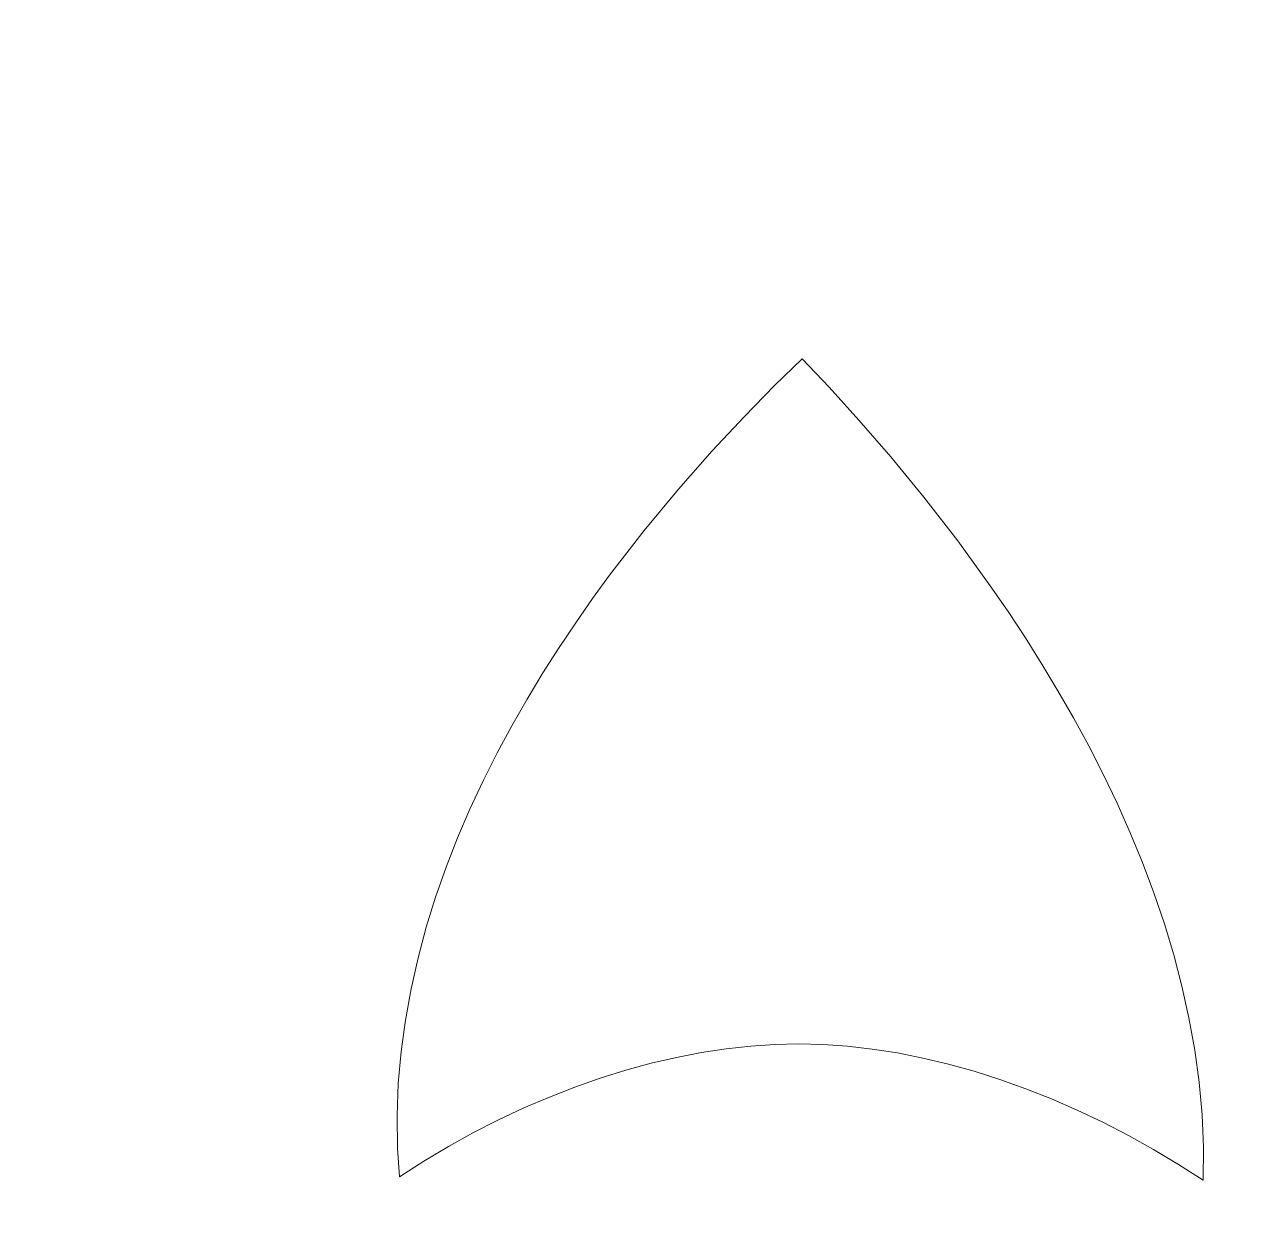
# Model space of a CAD drawing. Header units: millimetres. Extents: x -207 to 189, y -279 to 292.
# Drawn here: x 45.43 to 62.89, y 232.87 to 250.23 of the extents above; entities that cross this region are included whole.
import ezdxf

# ---------------------------------------------------------------- set-up
doc = ezdxf.new("R2010")
doc.units = ezdxf.units.MM
doc.header["$MEASUREMENT"] = 0
doc.layers.add('layer 1', color=7, linetype='Continuous')

msp = doc.modelspace()

# ---------------------------------------------------------------- linework, layer by layer
at = {"layer": 'layer 1', "lineweight": 9}
msp.add_open_spline([(32.6717, 135.4181), (32.6717, 135.4181), (44.6759, 135.4181), (44.6759, 135.4181), (44.6759, 135.4181), (44.6759, 135.4181), (44.6759, 129.4159), (44.6759, 129.4159), (44.6759, 129.4159), (44.6759, 129.4159), (32.6717, 129.4159), (32.6717, 129.4159), (32.6717, 129.4159), (32.6717, 129.4159), (32.6717, 120.4128), (32.6717, 120.4128), (32.6717, 120.4128), (32.6717, 120.4128), (80.6887, 120.4128), (80.6887, 120.4128), (80.6887, 120.4128), (80.6887, 120.4128), (80.6887, 129.4159), (80.6887, 129.4159), (80.6887, 129.4159), (80.6887, 129.4159), (68.6845, 129.4159), (68.6845, 129.4159), (68.6845, 129.4159), (68.6845, 129.4159), (68.6845, 135.4181), (68.6845, 135.4181), (68.6845, 135.4181), (68.6845, 135.4181), (80.6887, 135.4181), (80.6887, 135.4181), (80.6887, 135.4181), (72.6858, 150.417), (72.6913, 168.4335), (80.6887, 183.4353), (80.6887, 183.4353), (80.6887, 183.4353), (68.6845, 183.4353), (68.6845, 183.4353), (68.6845, 183.4353), (68.6845, 183.4353), (68.6845, 189.4373), (68.6845, 189.4373), (68.6845, 189.4373), (68.6845, 189.4373), (80.6887, 189.4373), (80.6887, 189.4373), (80.6887, 189.4373), (72.6858, 208.6383), (72.69, 230.2561), (80.6887, 249.4586), (80.6887, 249.4586), (80.6887, 249.4586), (68.6845, 249.4586), (68.6845, 249.4586), (68.6845, 249.4586), (68.6845, 249.4586), (68.6845, 255.4608), (68.6845, 255.4608), (68.6845, 255.4608), (68.6845, 255.4608), (80.6887, 255.4608), (80.6887, 255.4608), (80.6887, 255.4608), (80.6887, 255.4608), (80.6887, 264.464), (80.6887, 264.464), (80.6887, 264.464), (80.6887, 264.464), (32.6717, 264.464), (32.6717, 264.464), (32.6717, 264.464), (32.6717, 264.464), (32.6717, 255.4608), (32.6717, 255.4608), (32.6717, 255.4608), (32.6717, 255.4608), (44.6759, 255.4608), (44.6759, 255.4608), (44.6759, 255.4608), (44.6759, 255.4608), (44.6759, 249.4586), (44.6759, 249.4586), (44.6759, 249.4586), (44.6759, 249.4586), (32.6717, 249.4586), (32.6717, 249.4586), (32.6717, 249.4586), (40.6745, 230.2578), (40.6703, 208.64), (32.6717, 189.4373), (32.6717, 189.4373), (32.6717, 189.4373), (44.6759, 189.4373), (44.6759, 189.4373), (44.6759, 189.4373), (44.6759, 189.4373), (44.6759, 183.4353), (44.6759, 183.4353), (44.6759, 183.4353), (44.6759, 183.4353), (32.6717, 183.4353), (32.6717, 183.4353), (32.6717, 183.4353), (40.6745, 168.4364), (40.6691, 150.4199), (32.6717, 135.4181)], degree=3, knots=[0, 0, 0, 0, 0.0344828, 0.0344828, 0.0344828, 0.0344828, 0.0689655, 0.0689655, 0.0689655, 0.0689655, 0.1034483, 0.1034483, 0.1034483, 0.1034483, 0.137931, 0.137931, 0.137931, 0.137931, 0.1724138, 0.1724138, 0.1724138, 0.1724138, 0.2068966, 0.2068966, 0.2068966, 0.2068966, 0.2413793, 0.2413793, 0.2413793, 0.2413793, 0.2758621, 0.2758621, 0.2758621, 0.2758621, 0.3103448, 0.3103448, 0.3103448, 0.3103448, 0.3448276, 0.3448276, 0.3448276, 0.3448276, 0.3793103, 0.3793103, 0.3793103, 0.3793103, 0.4137931, 0.4137931, 0.4137931, 0.4137931, 0.4482759, 0.4482759, 0.4482759, 0.4482759, 0.4827586, 0.4827586, 0.4827586, 0.4827586, 0.5172414, 0.5172414, 0.5172414, 0.5172414, 0.5517241, 0.5517241, 0.5517241, 0.5517241, 0.5862069, 0.5862069, 0.5862069, 0.5862069, 0.6206897, 0.6206897, 0.6206897, 0.6206897, 0.6551724, 0.6551724, 0.6551724, 0.6551724, 0.6896552, 0.6896552, 0.6896552, 0.6896552, 0.7241379, 0.7241379, 0.7241379, 0.7241379, 0.7586207, 0.7586207, 0.7586207, 0.7586207, 0.7931034, 0.7931034, 0.7931034, 0.7931034, 0.8275862, 0.8275862, 0.8275862, 0.8275862, 0.862069, 0.862069, 0.862069, 0.862069, 0.8965517, 0.8965517, 0.8965517, 0.8965517, 0.9310345, 0.9310345, 0.9310345, 0.9310345, 1, 1, 1, 1], dxfattribs=at)
at = {"layer": 'layer 1', "color": 5, "lineweight": 9}
msp.add_open_spline([(56.6299, 245.4094), (56.6299, 245.4094), (57.0193, 244.9983), (57.0193, 244.9983), (57.0193, 244.9983), (57.0193, 244.9983), (57.447, 244.527), (57.447, 244.527), (57.447, 244.527), (57.447, 244.527), (57.904, 243.9988), (57.904, 243.9988), (57.904, 243.9988), (57.904, 243.9988), (58.3812, 243.4175), (58.3812, 243.4175), (58.3812, 243.4175), (58.3812, 243.4175), (58.8695, 242.7864), (58.8695, 242.7864), (58.8695, 242.7864), (58.8695, 242.7864), (59.3601, 242.1091), (59.3601, 242.1091), (59.3601, 242.1091), (59.3601, 242.1091), (59.6033, 241.7544), (59.6033, 241.7544), (59.6033, 241.7544), (59.6033, 241.7544), (59.8439, 241.3894), (59.8439, 241.3894), (59.8439, 241.3894), (59.8439, 241.3894), (60.0803, 241.0146), (60.0803, 241.0146), (60.0803, 241.0146), (60.0803, 241.0146), (60.3118, 240.6307), (60.3118, 240.6307), (60.3118, 240.6307), (60.3118, 240.6307), (60.5369, 240.2378), (60.5369, 240.2378), (60.5369, 240.2378), (60.5369, 240.2378), (60.755, 239.8362), (60.755, 239.8362), (60.755, 239.8362), (60.755, 239.8362), (60.9642, 239.4271), (60.9642, 239.4271), (60.9642, 239.4271), (60.9642, 239.4271), (61.1641, 239.0101), (61.1641, 239.0101), (61.1641, 239.0101), (61.1641, 239.0101), (61.3531, 238.5862), (61.3531, 238.5862), (61.3531, 238.5862), (61.3531, 238.5862), (61.5305, 238.1556), (61.5305, 238.1556), (61.5305, 238.1556), (61.5305, 238.1556), (61.6948, 237.7187), (61.6948, 237.7187), (61.6948, 237.7187), (61.6948, 237.7187), (61.8451, 237.2761), (61.8451, 237.2761), (61.8451, 237.2761), (61.8451, 237.2761), (61.98, 236.8284), (61.98, 236.8284), (61.98, 236.8284), (61.98, 236.8284), (62.0987, 236.3756), (62.0987, 236.3756), (62.0987, 236.3756), (62.0987, 236.3756), (62.1998, 235.9185), (62.1998, 235.9185), (62.1998, 235.9185), (62.1998, 235.9185), (62.2823, 235.4573), (62.2823, 235.4573), (62.2823, 235.4573), (62.2823, 235.4573), (62.3452, 234.9926), (62.3452, 234.9926), (62.3452, 234.9926), (62.3452, 234.9926), (62.3872, 234.5247), (62.3872, 234.5247), (62.3872, 234.5247), (62.3872, 234.5247), (62.4073, 234.0544), (62.4073, 234.0544), (62.4073, 234.0544), (62.4073, 234.0544), (62.4041, 233.5818), (62.4041, 233.5818), (62.4041, 233.5818), (62.4041, 233.5818), (62.0494, 233.8102), (62.0494, 233.8102), (62.0494, 233.8102), (62.0494, 233.8102), (61.6901, 234.0257), (61.6901, 234.0257), (61.6901, 234.0257), (61.6901, 234.0257), (61.3268, 234.2281), (61.3268, 234.2281), (61.3268, 234.2281), (61.3268, 234.2281), (60.9602, 234.4169), (60.9602, 234.4169), (60.9602, 234.4169), (60.9602, 234.4169), (60.5912, 234.5922), (60.5912, 234.5922), (60.5912, 234.5922), (60.5912, 234.5922), (60.2204, 234.7535), (60.2204, 234.7535), (60.2204, 234.7535), (60.2204, 234.7535), (59.8487, 234.9004), (59.8487, 234.9004), (59.8487, 234.9004), (59.8487, 234.9004), (59.4768, 235.0333), (59.4768, 235.0333), (59.4768, 235.0333), (59.4768, 235.0333), (59.1053, 235.1512), (59.1053, 235.1512), (59.1053, 235.1512), (59.1053, 235.1512), (58.7349, 235.2542), (58.7349, 235.2542), (58.7349, 235.2542), (58.7349, 235.2542), (58.3665, 235.3421), (58.3665, 235.3421), (58.3665, 235.3421), (58.3665, 235.3421), (58.0005, 235.4147), (58.0005, 235.4147), (58.0005, 235.4147), (58.0005, 235.4147), (57.6382, 235.4715), (57.6382, 235.4715), (57.6382, 235.4715), (57.6382, 235.4715), (57.2798, 235.5124), (57.2798, 235.5124), (57.2798, 235.5124), (57.2798, 235.5124), (56.9263, 235.537), (56.9263, 235.537), (56.9263, 235.537), (56.9263, 235.537), (56.5783, 235.5453), (56.5783, 235.5453), (56.5783, 235.5453), (56.5783, 235.5453), (56.2362, 235.5374), (56.2362, 235.5374), (56.2362, 235.5374), (56.2362, 235.5374), (55.8882, 235.5137), (55.8882, 235.5137), (55.8882, 235.5137), (55.8882, 235.5137), (55.5354, 235.4745), (55.5354, 235.4745), (55.5354, 235.4745), (55.5354, 235.4745), (55.1782, 235.4201), (55.1782, 235.4201), (55.1782, 235.4201), (55.1782, 235.4201), (54.8178, 235.3503), (54.8178, 235.3503), (54.8178, 235.3503), (54.8178, 235.3503), (54.4545, 235.2657), (54.4545, 235.2657), (54.4545, 235.2657), (54.4545, 235.2657), (54.0891, 235.1661), (54.0891, 235.1661), (54.0891, 235.1661), (54.0891, 235.1661), (53.7225, 235.052), (53.7225, 235.052), (53.7225, 235.052), (53.7225, 235.052), (53.3554, 234.9234), (53.3554, 234.9234), (53.3554, 234.9234), (53.3554, 234.9234), (52.9884, 234.7806), (52.9884, 234.7806), (52.9884, 234.7806), (52.9884, 234.7806), (52.6225, 234.6235), (52.6225, 234.6235), (52.6225, 234.6235), (52.6225, 234.6235), (52.258, 234.4527), (52.258, 234.4527), (52.258, 234.4527), (52.258, 234.4527), (51.8961, 234.2681), (51.8961, 234.2681), (51.8961, 234.2681), (51.8961, 234.2681), (51.5372, 234.0699), (51.5372, 234.0699), (51.5372, 234.0699), (51.5372, 234.0699), (51.1823, 233.8583), (51.1823, 233.8583), (51.1823, 233.8583), (51.1823, 233.8583), (50.8318, 233.6336), (50.8318, 233.6336), (50.8318, 233.6336), (50.8318, 233.6336), (50.8014, 234.0456), (50.8014, 234.0456), (50.8014, 234.0456), (50.8014, 234.0456), (50.7957, 234.5121), (50.7957, 234.5121), (50.7957, 234.5121), (50.7957, 234.5121), (50.8136, 234.9752), (50.8136, 234.9752), (50.8136, 234.9752), (50.8136, 234.9752), (50.8537, 235.4344), (50.8537, 235.4344), (50.8537, 235.4344), (50.8537, 235.4344), (50.9153, 235.8894), (50.9153, 235.8894), (50.9153, 235.8894), (50.9153, 235.8894), (50.9969, 236.3399), (50.9969, 236.3399), (50.9969, 236.3399), (50.9969, 236.3399), (51.0974, 236.7856), (51.0974, 236.7856), (51.0974, 236.7856), (51.0974, 236.7856), (51.2157, 237.2257), (51.2157, 237.2257), (51.2157, 237.2257), (51.2157, 237.2257), (51.3508, 237.6601), (51.3508, 237.6601), (51.3508, 237.6601), (51.3508, 237.6601), (51.5014, 238.0885), (51.5014, 238.0885), (51.5014, 238.0885), (51.5014, 238.0885), (51.6663, 238.5105), (51.6663, 238.5105), (51.6663, 238.5105), (51.6663, 238.5105), (51.8447, 238.9258), (51.8447, 238.9258), (51.8447, 238.9258), (51.8447, 238.9258), (52.035, 239.3336), (52.035, 239.3336), (52.035, 239.3336), (52.035, 239.3336), (52.2362, 239.7342), (52.2362, 239.7342), (52.2362, 239.7342), (52.2362, 239.7342), (52.4474, 240.1265), (52.4474, 240.1265), (52.4474, 240.1265), (52.4474, 240.1265), (52.6672, 240.5107), (52.6672, 240.5107), (52.6672, 240.5107), (52.6672, 240.5107), (52.8946, 240.8862), (52.8946, 240.8862), (52.8946, 240.8862), (52.8946, 240.8862), (53.1285, 241.2528), (53.1285, 241.2528), (53.1285, 241.2528), (53.1285, 241.2528), (53.3676, 241.6097), (53.3676, 241.6097), (53.3676, 241.6097), (53.3676, 241.6097), (53.6107, 241.957), (53.6107, 241.957), (53.6107, 241.957), (53.6107, 241.957), (53.857, 242.2939), (53.857, 242.2939), (53.857, 242.2939), (53.857, 242.2939), (54.3537, 242.9361), (54.3537, 242.9361), (54.3537, 242.9361), (54.3537, 242.9361), (54.8489, 243.5329), (54.8489, 243.5329), (54.8489, 243.5329), (54.8489, 243.5329), (55.3332, 244.0818), (55.3332, 244.0818), (55.3332, 244.0818), (55.3332, 244.0818), (55.7976, 244.5794), (55.7976, 244.5794), (55.7976, 244.5794), (55.7976, 244.5794), (56.2327, 245.023), (56.2327, 245.023), (56.2327, 245.023), (56.2327, 245.023), (56.6299, 245.4094), (56.6299, 245.4094)], degree=3, knots=[0, 0, 0, 0, 0.0116279, 0.0116279, 0.0116279, 0.0116279, 0.0232558, 0.0232558, 0.0232558, 0.0232558, 0.0348837, 0.0348837, 0.0348837, 0.0348837, 0.0465116, 0.0465116, 0.0465116, 0.0465116, 0.0581395, 0.0581395, 0.0581395, 0.0581395, 0.0697674, 0.0697674, 0.0697674, 0.0697674, 0.0813953, 0.0813953, 0.0813953, 0.0813953, 0.0930233, 0.0930233, 0.0930233, 0.0930233, 0.1046512, 0.1046512, 0.1046512, 0.1046512, 0.1162791, 0.1162791, 0.1162791, 0.1162791, 0.127907, 0.127907, 0.127907, 0.127907, 0.1395349, 0.1395349, 0.1395349, 0.1395349, 0.1511628, 0.1511628, 0.1511628, 0.1511628, 0.1627907, 0.1627907, 0.1627907, 0.1627907, 0.1744186, 0.1744186, 0.1744186, 0.1744186, 0.1860465, 0.1860465, 0.1860465, 0.1860465, 0.1976744, 0.1976744, 0.1976744, 0.1976744, 0.2093023, 0.2093023, 0.2093023, 0.2093023, 0.2209302, 0.2209302, 0.2209302, 0.2209302, 0.2325581, 0.2325581, 0.2325581, 0.2325581, 0.244186, 0.244186, 0.244186, 0.244186, 0.255814, 0.255814, 0.255814, 0.255814, 0.2674419, 0.2674419, 0.2674419, 0.2674419, 0.2790698, 0.2790698, 0.2790698, 0.2790698, 0.2906977, 0.2906977, 0.2906977, 0.2906977, 0.3023256, 0.3023256, 0.3023256, 0.3023256, 0.3139535, 0.3139535, 0.3139535, 0.3139535, 0.3255814, 0.3255814, 0.3255814, 0.3255814, 0.3372093, 0.3372093, 0.3372093, 0.3372093, 0.3488372, 0.3488372, 0.3488372, 0.3488372, 0.3604651, 0.3604651, 0.3604651, 0.3604651, 0.372093, 0.372093, 0.372093, 0.372093, 0.3837209, 0.3837209, 0.3837209, 0.3837209, 0.3953488, 0.3953488, 0.3953488, 0.3953488, 0.4069767, 0.4069767, 0.4069767, 0.4069767, 0.4186047, 0.4186047, 0.4186047, 0.4186047, 0.4302326, 0.4302326, 0.4302326, 0.4302326, 0.4418605, 0.4418605, 0.4418605, 0.4418605, 0.4534884, 0.4534884, 0.4534884, 0.4534884, 0.4651163, 0.4651163, 0.4651163, 0.4651163, 0.4767442, 0.4767442, 0.4767442, 0.4767442, 0.4883721, 0.4883721, 0.4883721, 0.4883721, 0.5, 0.5, 0.5, 0.5, 0.5116279, 0.5116279, 0.5116279, 0.5116279, 0.5232558, 0.5232558, 0.5232558, 0.5232558, 0.5348837, 0.5348837, 0.5348837, 0.5348837, 0.5465116, 0.5465116, 0.5465116, 0.5465116, 0.5581395, 0.5581395, 0.5581395, 0.5581395, 0.5697674, 0.5697674, 0.5697674, 0.5697674, 0.5813953, 0.5813953, 0.5813953, 0.5813953, 0.5930233, 0.5930233, 0.5930233, 0.5930233, 0.6046512, 0.6046512, 0.6046512, 0.6046512, 0.6162791, 0.6162791, 0.6162791, 0.6162791, 0.627907, 0.627907, 0.627907, 0.627907, 0.6395349, 0.6395349, 0.6395349, 0.6395349, 0.6511628, 0.6511628, 0.6511628, 0.6511628, 0.6627907, 0.6627907, 0.6627907, 0.6627907, 0.6744186, 0.6744186, 0.6744186, 0.6744186, 0.6860465, 0.6860465, 0.6860465, 0.6860465, 0.6976744, 0.6976744, 0.6976744, 0.6976744, 0.7093023, 0.7093023, 0.7093023, 0.7093023, 0.7209302, 0.7209302, 0.7209302, 0.7209302, 0.7325581, 0.7325581, 0.7325581, 0.7325581, 0.744186, 0.744186, 0.744186, 0.744186, 0.755814, 0.755814, 0.755814, 0.755814, 0.7674419, 0.7674419, 0.7674419, 0.7674419, 0.7790698, 0.7790698, 0.7790698, 0.7790698, 0.7906977, 0.7906977, 0.7906977, 0.7906977, 0.8023256, 0.8023256, 0.8023256, 0.8023256, 0.8139535, 0.8139535, 0.8139535, 0.8139535, 0.8255814, 0.8255814, 0.8255814, 0.8255814, 0.8372093, 0.8372093, 0.8372093, 0.8372093, 0.8488372, 0.8488372, 0.8488372, 0.8488372, 0.8604651, 0.8604651, 0.8604651, 0.8604651, 0.872093, 0.872093, 0.872093, 0.872093, 0.8837209, 0.8837209, 0.8837209, 0.8837209, 0.8953488, 0.8953488, 0.8953488, 0.8953488, 0.9069767, 0.9069767, 0.9069767, 0.9069767, 0.9186047, 0.9186047, 0.9186047, 0.9186047, 0.9302326, 0.9302326, 0.9302326, 0.9302326, 0.9418605, 0.9418605, 0.9418605, 0.9418605, 0.9534884, 0.9534884, 0.9534884, 0.9534884, 0.9651163, 0.9651163, 0.9651163, 0.9651163, 0.9767442, 0.9767442, 0.9767442, 0.9767442, 1, 1, 1, 1], dxfattribs=at)

doc.saveas('drawing.dxf')
